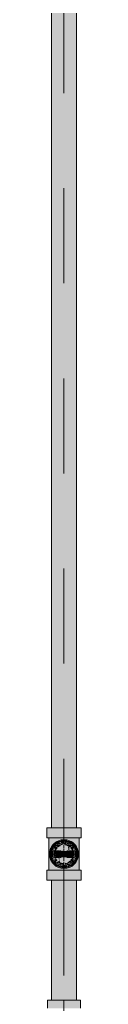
# Model space of a CAD drawing. Header units: millimetres. Extents: x -4000 to 187956, y -58990 to 162485.
# Drawn here: x 76721 to 76779, y 128199 to 129843 of the extents above; entities that cross this region are included whole.
import ezdxf

# ---------------------------------------------------------------- set-up
doc = ezdxf.new("R2010")
doc.units = ezdxf.units.MM
doc.linetypes.add('Dash 1_16_', pattern=[317.5, 158.75, -158.75])
for name, color, linetype, lineweight in [('F-SPRN', 3, 'Continuous', 9), ('P-PIPE', 3, 'Continuous', 9), ('P-PIPE-CNTR', 3, 'Continuous', 9)]:
    doc.layers.add(name, color=color, linetype=linetype, lineweight=lineweight)

# ---------------------------------------------------------------- blocks, each defined once
blk = doc.blocks.new('Sprinkler_Up - DN20-V333-FFS - TANG 1')
at = {"layer": 'F-SPRN', "transparency": 33554534}
for points in [[(-22.2, 0), (-3.9, 0.7), (-1.7, 2.9), (-1.2, 3.5), (-0.6, 4), (0.6, 4), (1.2, 3.5), (1.7, 2.9), (4.6, 0), (22.2, 0), (18, 13.1), (6.9, 21.2), (-6.9, 21.2), (-18, 13.1), (-20.5, 5.2)], [(-6.9, -21.2), (6.9, -21.2), (18, -13.1), (22.2, 0), (3.9, -0.7), (1.7, -2.9), (1.2, -3.5), (0.6, -4), (-0.6, -4), (-1.2, -3.5), (-1.7, -2.9), (-4.6, 0), (-22.2, 0), (-18, -13.1), (-12.4, -17.1)], [(0, -16.7), (4.3, -16.1), (11.8, -11.8), (16.1, -4.3), (15.3, 5.7), (11.8, 11.8), (8.3, 14.4), (-2.4, 16.3), (-4.3, 16.1), (-11.8, 11.8), (-16.1, 4.3), (-16.1, -4.3), (-11.8, -11.8), (-8.3, -14.4)], [(0, -15.6), (7.8, -13.5), (13.5, -7.8), (15.1, -4), (15.1, 4), (13.5, 7.8), (7.8, 13.5), (0, 15.6), (-7.8, 13.5), (-11, 11), (-15.4, 1.2), (-15.1, -4), (-11, -11), (-7.8, -13.5)], [(-10.9, -5.5), (-10.9, 5.4), (-14.5, 5.4), (-14.5, -5.5)], [(-7.7, -5.5), (-7.7, 5.4), (-10.9, 5.4), (-10.9, -5.5)], [(-7.7, -5.5), (0, -5.5), (0, 5.4), (-7.7, 5.4), (-7.7, 1.2)], [(-5.7, 0), (5.7, 0), (2.9, 4.9), (-2.9, 4.9), (-5, 1.2)], [(-2.9, -4.9), (2.9, -4.9), (5.7, 0), (-5.7, 0)], [(-4.6, 0), (4.6, 0), (0, 4.6), (-3.4, 1.2)], [(0, -4.6), (4.6, 0), (-4.6, 0)], [(0, -2.6), (1.3, 0), (-1.8, 0)], [(-1.3, 0), (1.8, 0), (0, 2.6), (-0.7, 1.2)], [(7.7, -5.5), (7.7, 5.4), (0, 5.4), (0, -5.5)], [(10.9, -5.5), (10.9, 5.4), (7.7, 5.4), (7.7, -5.5)], [(14.5, -5.5), (14.5, 5.4), (10.9, 5.4), (10.9, -5.5)]]:
    blk.add_hatch(color=1, dxfattribs=at).paths.add_polyline_path(points)
at = {"layer": 'F-SPRN', "color": 1}
for p, q in [((-11.5, 5.4), (-14.5, 5.4)), ((-14.5, 5.4), (-11.3, 5.4)), ((-14.5, 5.4), (-14.5, 3.7)), ((-14.5, 3.3), (-14.5, 1.3)), ((-14.5, 1.2), (-14.5, 0)), ((-11.5, 5.4), (-11.5, 4)), ((-10.9, 1.9), (-10.9, 3.6)), ((-10.8, 5.4), (-8, 5.4)), ((-8.1, 5.4), (-10.8, 5.4)), ((-8.1, 5.4), (-8.1, 2.8)), ((-8.1, 2.5), (-8.1, 1.2)), ((-7.7, 4.8), (-7.7, 2.7)), ((-7.7, 4.8), (-7.7, 2.7)), ((-6.7, 5.4), (-4.7, 5.4)), ((-5.8, 3.8), (-5.8, 2.2)), ((-2.1, 0), (-2.1, 0)), ((-2.1, 0), (-2.1, -0.1)), ((0, 2.1), (-0.1, 2.1)), ((2.1, 0), (2.1, 0.1)), ((2.1, 0), (2.1, 0)), ((4.7, 5.4), (6.5, 5.4)), ((7.7, 5.4), (10.8, 5.4)), ((7.7, 5.2), (7.7, 2.7)), ((7.7, 5.2), (7.7, 2.7)), ((10.8, 5.4), (8.1, 5.4)), ((8.1, 5.4), (8.1, 2.8)), ((8.1, 2.5), (8.1, 1.2)), ((10.9, 5.4), (14.5, 5.4)), ((10.9, 3.6), (10.9, 1.2)), ((14.5, 5.4), (11.5, 5.4)), ((11.5, 5.4), (11.5, 4)), ((11.5, 3), (11.5, 1.2)), ((14.5, 5.4), (14.5, 1.3)), ((14.5, 1.2), (14.5, -5.5)), ((-14.5, -1.3), (-14.5, -3.7)), ((-11.1, -5.5), (-14.5, -5.5)), ((-14.5, -5.5), (-11.5, -5.5)), ((-10.9, -2.6), (-10.9, -1.3)), ((-10.8, -5.5), (-8.1, -5.5)), ((-7.8, -5.5), (-10.8, -5.5)), ((-8.1, -4.2), (-8.1, -5.5)), ((-7.7, -2.7), (-7.7, -4)), ((-7.7, -2.7), (-7.7, -4)), ((-7, -5.5), (-5.8, -5.5)), ((-4.8, -5.5), (-7, -5.5)), ((-5.8, -2.3), (-5.8, -3.8)), ((-2.1, -0.3), (-2, -0.4)), ((-2, -0.4), (-2, -0.5)), ((-2, -0.5), (-2, -0.6)), ((-2, -0.6), (-2, -0.7)), ((-2, -0.7), (-1.9, -0.7)), ((-1.9, -0.7), (-1.9, -0.8)), ((-1.9, -0.8), (-1.9, -0.9)), ((-1.9, -0.9), (-1.8, -1)), ((-1.8, -1), (-1.8, -1.1)), ((-1.8, -1), (-1.8, -1)), ((-1.8, -1.1), (-1.7, -1.2)), ((-1.7, -1.2), (-1.6, -1.3)), ((-1.7, -1.2), (-1.7, -1.2)), ((-1.6, -1.3), (-1.6, -1.4)), ((-1.6, -1.4), (-1.5, -1.4)), ((-1.5, -1.4), (-1.4, -1.5)), ((-1.4, -1.5), (-1.3, -1.6)), ((-1.4, -1.5), (-1.4, -1.5)), ((-1.3, -1.6), (-1.3, -1.7)), ((-1.3, -1.7), (-1.2, -1.7)), ((-1.2, -1.7), (-1.1, -1.7)), ((-1.1, -1.7), (-1.1, -1.8)), ((-1.1, -1.8), (-1, -1.8)), ((-1, -1.8), (-0.9, -1.9)), ((-0.9, -1.9), (-0.8, -1.9)), ((-0.8, -1.9), (-0.7, -2)), ((-0.8, -1.9), (-0.8, -1.9)), ((-0.7, -2), (-0.6, -2)), ((-0.6, -2), (-0.5, -2)), ((-0.5, -2), (-0.4, -2)), ((-0.4, -2), (-0.3, -2.1)), ((-0.4, -2), (-0.4, -2)), ((-0.3, -2.1), (-0.2, -2.1)), ((-0.2, -2.1), (-0.1, -2.1)), ((-0.1, -2.1), (0, -2.1)), ((0, -2.1), (0.1, -2.1)), ((0.1, -2.1), (0.2, -2.1)), ((0.1, -2.1), (0.1, -2.1)), ((0.2, -2.1), (0.3, -2.1)), ((0.3, -2.1), (0.4, -2)), ((0.4, -2), (0.5, -2)), ((0.5, -2), (0.6, -2)), ((0.6, -2), (0.7, -2)), ((0.6, -2), (0.6, -2)), ((0.7, -2), (0.8, -1.9)), ((0.8, -1.9), (0.9, -1.9)), ((0.9, -1.9), (1, -1.8)), ((0.9, -1.9), (0.9, -1.9)), ((1, -1.8), (1.1, -1.8)), ((1.1, -1.8), (1.2, -1.7)), ((1.2, -1.7), (1.3, -1.6)), ((1.2, -1.7), (1.2, -1.7)), ((1.3, -1.6), (1.4, -1.6)), ((1.4, -1.5), (1.5, -1.5)), ((1.4, -1.6), (1.4, -1.5)), ((1.5, -1.4), (1.6, -1.3)), ((1.5, -1.5), (1.5, -1.4)), ((1.6, -1.3), (1.7, -1.2)), ((1.6, -1.3), (1.6, -1.3)), ((1.7, -1.1), (1.8, -1.1)), ((1.7, -1.2), (1.7, -1.1)), ((1.8, -1), (1.9, -0.9)), ((1.8, -1.1), (1.8, -1)), ((1.9, -0.8), (2, -0.7)), ((1.9, -0.8), (1.9, -0.8)), ((1.9, -0.9), (1.9, -0.8)), ((2, -0.4), (2.1, -0.3)), ((2, -0.5), (2, -0.4)), ((2, -0.5), (2, -0.5)), ((2, -0.6), (2, -0.5)), ((2, -0.7), (2, -0.6)), ((2.1, -0.1), (2.1, 0)), ((2.1, -0.2), (2.1, -0.1)), ((2.1, -0.3), (2.1, -0.2)), ((7, -5.5), (4.8, -5.5)), ((5.8, -2.2), (5.8, -3.8)), ((5.8, -5.5), (7, -5.5)), ((7.7, -0.5), (7.7, -2.3)), ((7.7, -0.5), (7.7, -2.3)), ((7.7, -2.7), (7.7, -5.4)), ((7.7, -2.7), (7.7, -5.4)), ((10.8, -5.5), (7.7, -5.5)), ((8.1, -0.4), (8.1, -2.5)), ((8.1, -2.8), (8.1, -5.5)), ((8.1, -5.5), (10.8, -5.5)), ((10.9, -0.2), (10.9, -3.6)), ((14.5, -5.5), (10.9, -5.5)), ((11.5, -0.2), (11.5, -3)), ((11.5, -4), (11.5, -5.5)), ((11.5, -5.5), (14.5, -5.5))]:
    blk.add_line(p, q, dxfattribs=at)
at = {"layer": 'F-SPRN', "color": 1, "flags": 128}
for points in [[(-0.6, 2), (-0.7, 2), (-0.8, 1.9), (-0.9, 1.9), (-0.9, 1.9), (-1, 1.8), (-1.1, 1.8), (-1.2, 1.7), (-1.2, 1.7), (-1.3, 1.6), (-1.4, 1.6), (-1.4, 1.5), (-1.5, 1.5), (-1.5, 1.4), (-1.6, 1.3), (-1.6, 1.3), (-1.7, 1.2), (-1.7, 1.1), (-1.8, 1.1), (-1.8, 1), (-1.9, 0.9), (-1.9, 0.8), (-1.9, 0.8), (-2, 0.7), (-2, 0.6), (-2, 0.5), (-2, 0.5), (-2, 0.4), (-2.1, 0.3), (-2.1, 0.2), (-2.1, 0.1), (-2.1, 0)], [(-0.5, 2), (-0.6, 2), (-0.6, 2)], [(-0.1, 2.1), (-0.1, 2.1), (-0.2, 2.1), (-0.3, 2.1), (-0.4, 2), (-0.5, 2)], [(2.1, 0.1), (2.1, 0.2), (2.1, 0.2), (2.1, 0.3), (2, 0.4), (2, 0.5), (2, 0.6), (2, 0.7), (1.9, 0.7), (1.9, 0.8), (1.9, 0.9), (1.8, 1), (1.8, 1), (1.8, 1.1), (1.7, 1.2), (1.7, 1.2), (1.6, 1.3), (1.6, 1.4), (1.5, 1.4), (1.4, 1.5), (1.4, 1.5), (1.3, 1.6), (1.3, 1.7), (1.2, 1.7), (1.1, 1.7), (1.1, 1.8), (1, 1.8), (0.9, 1.9), (0.8, 1.9), (0.8, 1.9), (0.7, 2), (0.6, 2), (0.5, 2), (0.4, 2), (0.4, 2), (0.3, 2.1), (0.2, 2.1), (0.1, 2.1), (0, 2.1)], [(-2.1, -0.1), (-2.1, -0.2), (-2.1, -0.2), (-2.1, -0.3)]]:
    blk.add_lwpolyline(points, dxfattribs=at)
at = {"layer": 'F-SPRN', "color": 1}
for radius, start, end in [(22.2, 360, 180), (21.9, 126.6942, 143.2701), (21.9, 108.2621, 125.7507), (21.9, 99.348, 107.901), (16.7, 98.487, 105), (16.7, 98.487, 105), (21.9, 90.145, 98.8503), (16.7, 83.0684, 90), (16.7, 83.0684, 90), (21.9, 72.5583, 89.4624), (21.9, 54.2493, 71.7379), (21.9, 36.7299, 53.3058), (21.9, 165.6773, 179.2615), (21.9, 144.7698, 164.8151), (16.7, 167.6802, 180), (16.7, 167.6802, 180), (16.7, 155.3879, 164.9693), (16.7, 155.3879, 164.9693), (15.6, 175.5949, 180), (15.6, 175.5949, 180), (15.6, 166.4265, 171.292), (15.6, 166.4265, 171.292), (15.6, 150.9409, 165), (15.6, 159.6139, 165), (16.7, 136.7213, 149.931), (16.7, 136.7213, 149.931), (15.6, 150.9409, 156.3845), (15.6, 138.4214, 150), (15.6, 138.4214, 150), (16.7, 121.4181, 130.5751), (16.7, 121.4181, 130.5751), (15.6, 120.5262, 133.2078), (15.6, 120.5262, 133.2078), (16.7, 106.5995, 120), (16.7, 106.5995, 120), (15.6, 114.4363, 119.9813), (15.6, 114.4363, 119.9813), (4.63, 156.9263, 180), (4.63, 156.9263, 180), (4.63, 137.4904, 156.9263), (4.63, 137.4904, 156.9263), (4.63, 109.0192, 137.4904), (4.63, 109.0192, 137.4904), (3.81, 147.6585, 151.9861), (5.71, 115.6516, 120), (2.04, 127.7684, 180), (2.04, 90, 127.7684), (4.63, 23.0737, 90), (4.63, 23.0737, 90), (3.81, 57.0577, 90), (2.56, 41.7264, 90), (2.56, 41.7264, 90), (2.04, 52.2316, 90), (15.6, 75.573, 80.5892), (15.6, 75.573, 80.5892), (15.6, 67.5614, 74.5481), (15.6, 67.5614, 74.5481), (16.7, 60, 75), (16.7, 60, 75), (15.6, 60.0187, 65.5637), (15.6, 60.0187, 65.5637), (15.6, 46.7922, 60), (15.6, 46.7922, 60), (16.7, 49.4249, 58.5819), (16.7, 49.4249, 58.5819), (15.6, 30, 41.5786), (15.6, 30, 41.5786), (16.7, 30, 43.2787), (16.7, 30, 43.2787), (15.6, 23.6155, 29.5646), (15.6, 15, 29.5646), (15.6, 15, 20.3861), (15.6, 9.2101, 13.6618), (15.6, 9.2101, 13.6618), (16.7, 15, 22.4244), (16.7, 15, 22.4244), (15.6, 360, 8.708), (15.6, 0, 8.708), (16.7, 360, 12.3198), (16.7, 0, 12.3198), (21.9, 15.1849, 35.2302), (21.9, 0.7385, 14.3227), (22.2, 180, 360), (21.9, 180.7385, 194.3227), (21.9, 195.1849, 215.2302), (21.9, 216.7299, 233.3058), (16.7, 180, 192.3198), (16.7, 180, 192.3198), (16.7, 195.0307, 204.6121), (16.7, 195.0307, 204.6121), (15.6, 181.9082, 193.6618), (15.6, 181.9082, 193.6618), (15.6, 197.3339, 209.5646), (15.6, 197.3339, 209.5646), (16.7, 210.069, 223.2787), (16.7, 210.069, 223.2787), (15.6, 212.5472, 221.5786), (15.6, 212.5472, 221.5786), (16.7, 229.4249, 238.5819), (16.7, 229.4249, 238.5819), (15.6, 233.795, 240), (15.6, 233.795, 240), (16.7, 240, 255), (16.7, 240, 255), (15.6, 240.0187, 254.5481), (15.6, 240.0187, 254.5481), (4.63, 197.9592, 0), (4.63, 197.9592, 360), (15.6, 255, 267.64), (15.6, 255, 267.64), (3.81, 196.1605, 360), (2.56, 191.1677, 270), (2.56, 191.1677, 270), (2.04, 190.4703, 270), (2.04, 270, 0), (2.56, 270, 0), (2.56, 270, 360), (15.6, 275.5762, 280.6843), (15.6, 275.5762, 280.6843), (16.7, 276.4143, 285), (16.7, 276.4143, 285), (16.7, 286.5995, 300), (16.7, 286.5995, 300), (15.6, 294.4363, 299.9813), (15.6, 294.4363, 299.9813), (15.6, 300, 313.2078), (15.6, 300, 313.2078), (16.7, 301.4181, 310.5751), (16.7, 301.4181, 310.5751), (15.6, 318.4214, 330), (15.6, 318.4214, 330), (16.7, 316.7213, 330), (16.7, 316.7213, 330), (21.9, 306.6942, 323.2701), (15.6, 330.4354, 345), (15.6, 330.4354, 336.3845), (15.6, 339.6139, 345), (15.6, 346.3382, 350.7899), (15.6, 346.3382, 350.7899), (15.6, 351.292, 360), (15.6, 351.292, 360), (16.7, 337.5756, 345), (16.7, 337.5756, 345), (16.7, 347.6802, 360), (16.7, 347.6802, 360), (21.9, 324.7698, 344.8151), (21.9, 345.6773, 359.2615), (21.9, 234.9759, 251.7379), (21.9, 252.5583, 269.4624), (16.7, 263.0684, 270), (16.7, 263.0684, 270), (21.9, 270.145, 278.8503), (21.9, 279.348, 287.901), (21.9, 288.2621, 305.0241)]:
    blk.add_arc((0, 0), radius, start, end, dxfattribs=at)
blk = doc.blocks.new('Steel_Transition_Threaded_HoaPhat - Standard-V336-FFS - TANG 1')
at = {"layer": 'P-PIPE', "lineweight": 13, "transparency": 33554534}
h = blk.add_hatch(color=1, dxfattribs=at)
h.paths.add_polyline_path([(76750, 128427.6), (76755.8, 128428.4), (76764.4, 128433), (76765.9, 128434.2), (76769.5, 128438.8), (76771.7, 128444.3), (76772.5, 128450.1), (76771.7, 128455.9), (76769.5, 128461.3), (76765.3, 128466.5), (76761.3, 128469.6), (76755.8, 128471.8), (76750, 128472.6), (76744.2, 128471.8), (76738.7, 128469.5), (76734.1, 128466), (76729.9, 128459.7), (76728.3, 128455.9), (76727.5, 128450.1), (76729.9, 128440.4), (76730.5, 128438.8), (76735.6, 128433), (76738.8, 128430.6), (76744.2, 128428.4)])
h.paths.add_polyline_path([(76750, 128430), (76744.8, 128430.7), (76739.5, 128433), (76735.8, 128435.9), (76732.6, 128440), (76730.6, 128444.9), (76730.1, 128451.3), (76730.6, 128455.3), (76732.6, 128460.1), (76735.8, 128464.3), (76740, 128467.5), (76745, 128469.5), (76750, 128470.2), (76755.2, 128469.5), (76760.1, 128467.5), (76765.3, 128462.9), (76767.4, 128460.1), (76769.4, 128455.3), (76770.1, 128450.1), (76769.4, 128444.9), (76765.3, 128437.3), (76764.2, 128435.9), (76760.1, 128432.7), (76755.2, 128430.7)])
for points in [[(76750, 128430), (76750, 128433.7), (76741.8, 128435.9), (76735.8, 128441.9), (76733.6, 128450.1), (76735.8, 128458.3), (76741.8, 128464.3), (76750, 128466.5), (76750, 128470.2), (76744.8, 128469.5), (76740, 128467.5), (76735.8, 128464.3), (76732.6, 128460.1), (76730.1, 128451.3), (76729.9, 128450.1), (76730.6, 128444.9), (76732.6, 128440), (76735.8, 128435.9), (76740, 128432.7), (76744.8, 128430.7)], [(76750, 128431.6), (76756.7, 128433), (76759.3, 128434.1), (76765.3, 128439.9), (76766, 128440.8), (76767.9, 128445.3), (76768.5, 128450.1), (76767.9, 128454.9), (76765.3, 128460.3), (76763.1, 128463.2), (76759.3, 128466.1), (76754.8, 128468), (76747.6, 128468.3), (76745.2, 128468), (76740.8, 128466.1), (76736.9, 128463.2), (76734, 128459.3), (76731.7, 128451.3), (76731.5, 128450.1), (76732.1, 128445.3), (76734, 128440.8), (76736.9, 128437), (76743.3, 128433), (76745.2, 128432.2)], [(76750, 128430), (76755.2, 128430.7), (76760.5, 128433), (76765.3, 128437.3), (76767.4, 128440), (76769.4, 128444.9), (76770.1, 128450.1), (76769.4, 128455.3), (76765.3, 128462.9), (76764.2, 128464.3), (76760.1, 128467.5), (76755, 128469.5), (76750, 128469.5), (76750, 128466.5), (76758.2, 128464.3), (76764.2, 128458.3), (76766.4, 128450.1), (76764.2, 128441.9), (76758.2, 128435.9), (76750, 128433)]]:
    blk.add_hatch(color=1, dxfattribs=at).paths.add_polyline_path(points)
at = {"layer": 'P-PIPE', "color": 20, "lineweight": 13}
for radius, start, end in [(22.5, 90, 270), (22.5, 90, 105), (22.5, 270, 90), (22.5, 60, 90), (22.5, 165, 240), (22.5, 120.1908, 165), (20.1, 150, 162.7449), (18.5, 157.6232, 165), (18.5, 157.6232, 165), (20.1, 128.8856, 148.1553), (18.5, 136.4297, 150), (18.5, 136.4297, 150), (16.4, 158.0319, 163.506), (16.4, 143.5463, 150), (18.5, 123.4976, 133.2041), (18.5, 123.4976, 133.2041), (20.1, 109.6859, 125.0043), (22.5, 120, 120.1908), (22.5, 105, 120), (16.4, 121.0738, 128.0319), (18.5, 106.819, 120), (18.5, 106.819, 120), (16.4, 113.4045, 120), (16.4, 107.4657, 111.9681), (20.1, 104.4527, 105), (20.1, 100.9975, 104.4527), (18.5, 97.6469, 103.2046), (18.5, 97.6469, 103.2046), (16.4, 98.626, 104.6042), (20.1, 90.5246, 98.5089), (18.5, 91.4353, 97.6289), (18.5, 91.4353, 97.6289), (18.5, 78.0986, 90), (18.5, 78.0986, 90), (20.1, 75.5473, 87.9279), (18.5, 60, 75), (18.5, 60, 75), (16.4, 66.9681, 72.9388), (20.1, 75, 75.5473), (20.1, 60, 75), (16.4, 60.5934, 66.5955), (20.1, 54.9957, 60), (18.5, 46.7959, 56.5024), (18.5, 46.7959, 56.5024), (22.5, 59.8092, 60), (22.5, 47.0387, 59.8092), (20.1, 40.1323, 51.1144), (18.5, 30, 43.5703), (18.5, 30, 43.5703), (22.5, 45, 47.0387), (20.1, 31.8447, 40.0049), (22.5, 15, 45), (18.5, 15, 22.3768), (18.5, 15, 22.3768), (20.1, 17.2551, 30), (22.5, 345, 15), (20.1, 176.5804, 180), (20.1, 180, 193.9501), (20.1, 166.0499, 175.8245), (20.1, 197.2551, 210), (18.5, 166.5939, 193.4061), (18.5, 166.5939, 180), (18.5, 180, 193.4061), (18.5, 195, 202.3768), (18.5, 195, 202.3768), (20.1, 211.8447, 225), (16.4, 180.8106, 191.4533), (16.4, 168.5467, 175.1607), (18.5, 210, 223.5703), (18.5, 210, 223.5703), (16.4, 210.6635, 216.4537), (22.5, 270, 345), (18.5, 316.4297, 330), (18.5, 316.4297, 330), (20.1, 319.9951, 328.1553), (16.4, 351.9681, 0), (16.4, 0, 6.4537), (18.5, 337.6232, 345), (18.5, 337.6232, 345), (20.1, 330, 342.7449), (18.5, 346.5939, 13.4061), (18.5, 0, 13.4061), (18.5, 346.5939, 0), (20.1, 0, 13.9501), (20.1, 346.0499, 0), (20.1, 225, 231.1144), (18.5, 226.7959, 236.5024), (18.5, 226.7959, 236.5024), (22.5, 240, 270), (20.1, 238.4084, 255), (18.5, 240, 248.4953), (18.5, 240, 248.4953), (16.4, 240, 246.5955), (18.5, 248.8886, 255), (18.5, 248.8886, 255), (20.1, 255.0607, 267.9279), (18.5, 258.0986, 270), (18.5, 258.0986, 270), (16.4, 264.1652, 268.506), (20.1, 270.5246, 278.5089), (18.5, 271.4353, 283.2046), (18.5, 271.4353, 283.2046), (16.4, 276.2132, 283.9063), (20.1, 280.9975, 285), (16.4, 287.4657, 291.9681), (18.5, 286.819, 291.1114), (18.5, 286.819, 291.1114), (16.4, 293.5463, 300), (18.5, 291.5047, 300), (18.5, 291.5047, 300), (20.1, 289.6859, 301.5916), (18.5, 303.4976, 313.2041), (18.5, 303.4976, 313.2041), (20.1, 308.8856, 319.8677)]:
    blk.add_arc((76750, 128450.1), radius, start, end, dxfattribs=at)

msp = doc.modelspace()

# ---------------------------------------------------------------- hatches: boundary and pattern name
at = {"layer": 'P-PIPE', "transparency": 33554534}
for points in [[(76728.9, 128493.7), (76750, 128493.7), (76750, 131149.4), (76728.9, 131149.4), (76728.9, 128506)], [(76750, 128493.7), (76771.1, 128493.7), (76770.4, 131149.4), (76750, 131149.4), (76750, 128506)], [(76735.7, 128477), (76750, 128477), (76750, 128493.7), (76721.4, 128493.7), (76722.4, 128477), (76729.9, 128477)], [(76778.6, 128477), (76777.7, 128493.7), (76750, 128493.7), (76750, 128477), (76777.7, 128477)], [(76728.1, 128423.1), (76750, 128423.1), (76750, 128428.9), (76740.8, 128431.3), (76733.9, 128436.8), (76731.7, 128439.4), (76729.2, 128446.2), (76729.9, 128455.7), (76733.9, 128463.4), (76737.7, 128467), (76744.3, 128470.2), (76750, 128471.2), (76750, 128477), (76724.7, 128477), (76725.6, 128423.1)], [(76750, 128426), (76756.2, 128426.8), (76762.1, 128429.2), (76767.1, 128433), (76770.9, 128438), (76773.3, 128443.8), (76774.1, 128450.1), (76773.3, 128456.3), (76770.9, 128462.1), (76763.9, 128469.5), (76762.1, 128471), (76756.2, 128473.4), (76750, 128474.2), (76743.8, 128473.4), (76736.1, 128469.5), (76733, 128467.1), (76729.1, 128462.1), (76726.7, 128456.3), (76725.9, 128450.1), (76726.7, 128443.8), (76729.9, 128437.1), (76733, 128433), (76737.9, 128429.2), (76743.8, 128426.8)], [(76771.9, 128423.1), (76775.3, 128423.1), (76774.4, 128477), (76750, 128477), (76750, 128471.2), (76759.2, 128468.9), (76766.1, 128463.4), (76768.3, 128460.7), (76770.8, 128454), (76770.8, 128446.2), (76766.1, 128436.8), (76762, 128433), (76755.7, 128430), (76750, 128428.9), (76750, 128423.1), (76767.9, 128423.1)], [(76741.7, 128435.6), (76742.8, 128437.6), (76741.7, 128441.7), (76742.8, 128445.9), (76745.8, 128449), (76757.2, 128454.3), (76758.4, 128458.4), (76757.2, 128462.6), (76755.9, 128464.3), (76750, 128466.8), (76741.7, 128464.6), (76735.5, 128458.4), (76733.3, 128450.1), (76735.5, 128441.7), (76738.2, 128438.3)], [(76750, 128433.4), (76758.4, 128435.6), (76761.8, 128438.3), (76766.1, 128445.8), (76766.1, 128454.4), (76761.8, 128461.9), (76758.4, 128464.6), (76747.6, 128466.5), (76745.7, 128466.2), (76738.2, 128461.9), (76733.9, 128454.4), (76733.9, 128445.8), (76738.2, 128438.3), (76741.7, 128435.6)], [(76729.8, 128406.4), (76750, 128406.4), (76750, 128423.1), (76721.4, 128423.1), (76722.4, 128406.4), (76725.2, 128406.4)], [(76778.6, 128406.4), (76777.7, 128423.1), (76750, 128423.1), (76750, 128406.4), (76777.7, 128406.4)], [(76744.5, 128206), (76750, 128206), (76750, 128406.4), (76728.9, 128406.4), (76729.6, 128206), (76739.5, 128206)], [(76750, 128206), (76771.1, 128206), (76770.4, 128406.4), (76750, 128406.4), (76750, 128360)], [(76769.3, 128192.7), (76777.4, 128192.7), (76776.4, 128206), (76722.7, 128206), (76723.6, 128192.7), (76763.7, 128192.7)]]:
    msp.add_hatch(color=1, dxfattribs=at).paths.add_polyline_path(points)

# ---------------------------------------------------------------- linework, layer by layer
at = {"layer": 'P-PIPE', "color": 20, "lineweight": 13}
for p, q in [((76728.9, 131149.4), (76728.9, 128493.7)), ((76771.1, 128493.7), (76771.1, 131149.4)), ((76721.4, 128493.7), (76721.4, 128477)), ((76728.8, 128493.7), (76721.4, 128493.7)), ((76750, 128493.7), (76721.4, 128493.7)), ((76728.9, 128493.7), (76735.1, 128493.7)), ((76729.8, 128493.7), (76729.8, 128493.7)), ((76735, 128493.7), (76729.8, 128493.7)), ((76735.6, 128493.7), (76764.4, 128493.7)), ((76742.6, 128493.7), (76735.7, 128493.7)), ((76750, 128493.7), (76742.6, 128493.7)), ((76757.4, 128493.7), (76750, 128493.7)), ((76778.6, 128493.7), (76750, 128493.7)), ((76764.3, 128493.7), (76757.4, 128493.7)), ((76764.9, 128493.7), (76770.3, 128493.7)), ((76770.2, 128493.7), (76765, 128493.7)), ((76770.4, 128493.7), (76771.1, 128493.7)), ((76778.6, 128493.7), (76771.2, 128493.7)), ((76778.6, 128477), (76778.6, 128493.7)), ((76721.4, 128477), (76724.6, 128477)), ((76721.4, 128477), (76750, 128477)), ((76724.7, 128477), (76724.7, 128423.1)), ((76725.6, 128477), (76724.7, 128477)), ((76725.6, 128477), (76724.7, 128477)), ((76725.5, 128477), (76729.8, 128477)), ((76728.1, 128477), (76725.6, 128477)), ((76729.6, 128477), (76725.6, 128477)), ((76729.6, 128477), (76728.1, 128477)), ((76732.1, 128477), (76729.7, 128477)), ((76737.4, 128477), (76729.7, 128477)), ((76729.8, 128477), (76729.8, 128477)), ((76729.8, 128477), (76734.7, 128477)), ((76734.6, 128477), (76732.1, 128477)), ((76737.4, 128477), (76735.6, 128477)), ((76735.7, 128477), (76741.9, 128477)), ((76741.9, 128477), (76737.4, 128477)), ((76742.6, 128477), (76737.4, 128477)), ((76743.4, 128477), (76750, 128477)), ((76750, 128477), (76743.5, 128477)), ((76750, 128477), (76743.5, 128477)), ((76750, 128477), (76756.6, 128477)), ((76750, 128477), (76778.6, 128477)), ((76756.5, 128477), (76750, 128477)), ((76756.5, 128477), (76750, 128477)), ((76767.9, 128477), (76757.4, 128477)), ((76758.1, 128477), (76764.3, 128477)), ((76762.6, 128477), (76758.1, 128477)), ((76764.4, 128477), (76762.6, 128477)), ((76765.3, 128477), (76770.2, 128477)), ((76767.9, 128477), (76765.4, 128477)), ((76771.9, 128477), (76767.9, 128477)), ((76771.9, 128477), (76767.9, 128477)), ((76770.2, 128477), (76774.5, 128477)), ((76774.4, 128477), (76771.9, 128477)), ((76775.3, 128477), (76771.9, 128477)), ((76775.3, 128477), (76774.4, 128477)), ((76775.3, 128423.1), (76775.3, 128477)), ((76775.4, 128477), (76778.6, 128477)), ((76721.4, 128423.1), (76721.4, 128406.4)), ((76724.6, 128423.1), (76721.4, 128423.1)), ((76750, 128423.1), (76721.4, 128423.1)), ((76724.7, 128423.1), (76725.6, 128423.1)), ((76724.7, 128423.1), (76742.6, 128423.1)), ((76729.8, 128423.1), (76725.5, 128423.1)), ((76725.6, 128423.1), (76728.1, 128423.1)), ((76728.1, 128423.1), (76732.1, 128423.1)), ((76734.7, 128423.1), (76729.8, 128423.1)), ((76732.1, 128423.1), (76734.6, 128423.1)), ((76733, 128433), (76733, 128433)), ((76735.6, 128423.1), (76737.4, 128423.1)), ((76741.9, 128423.1), (76735.7, 128423.1)), ((76737.4, 128423.1), (76741.9, 128423.1)), ((76750, 128423.1), (76743.4, 128423.1)), ((76743.5, 128423.1), (76750, 128423.1)), ((76743.5, 128423.1), (76750, 128423.1)), ((76756.6, 128423.1), (76750, 128423.1)), ((76778.6, 128423.1), (76750, 128423.1)), ((76750, 128423.1), (76756.5, 128423.1)), ((76750, 128423.1), (76756.5, 128423.1)), ((76757.4, 128423.1), (76774.4, 128423.1)), ((76764.3, 128423.1), (76758.1, 128423.1)), ((76758.1, 128423.1), (76762.6, 128423.1)), ((76762.6, 128423.1), (76764.4, 128423.1)), ((76770.2, 128423.1), (76765.3, 128423.1)), ((76765.4, 128423.1), (76767.9, 128423.1)), ((76767.1, 128433), (76767, 128433)), ((76767.9, 128423.1), (76771.9, 128423.1)), ((76774.5, 128423.1), (76770.2, 128423.1)), ((76771.9, 128423.1), (76774.4, 128423.1)), ((76774.4, 128423.1), (76775.3, 128423.1)), ((76774.4, 128423.1), (76775.3, 128423.1)), ((76778.6, 128423.1), (76775.4, 128423.1)), ((76778.6, 128406.4), (76778.6, 128423.1)), ((76721.4, 128406.4), (76722.4, 128406.4)), ((76721.4, 128406.4), (76750, 128406.4)), ((76722.4, 128406.4), (76728.8, 128406.4)), ((76728.9, 128406.4), (76728.9, 128206)), ((76729.6, 128406.4), (76728.9, 128406.4)), ((76735.1, 128406.4), (76729.7, 128406.4)), ((76729.8, 128406.4), (76735, 128406.4)), ((76764.4, 128406.4), (76735.6, 128406.4)), ((76735.7, 128406.4), (76742.6, 128406.4)), ((76742.6, 128406.4), (76750, 128406.4)), ((76750, 128406.4), (76757.4, 128406.4)), ((76750, 128406.4), (76778.6, 128406.4)), ((76757.4, 128406.4), (76764.3, 128406.4)), ((76770.3, 128406.4), (76764.9, 128406.4)), ((76765, 128406.4), (76770.2, 128406.4)), ((76771.1, 128406.4), (76770.4, 128406.4)), ((76771.1, 128206), (76771.1, 128406.4)), ((76771.2, 128406.4), (76774.8, 128406.4)), ((76774.8, 128406.4), (76777.7, 128406.4)), ((76777.7, 128406.4), (76778.6, 128406.4)), ((76722.7, 128206), (76722.7, 128192.7)), ((76723.6, 128206), (76722.7, 128206)), ((76777.4, 128206), (76722.7, 128206)), ((76728.7, 128206), (76723.6, 128206)), ((76728.9, 128206), (76729.6, 128206)), ((76731.7, 128206), (76768.3, 128206)), ((76736.3, 128206), (76731.7, 128206)), ((76742.9, 128206), (76736.3, 128206)), ((76750, 128206), (76742.9, 128206)), ((76757.1, 128206), (76750, 128206)), ((76763.7, 128206), (76757.1, 128206)), ((76768.4, 128206), (76763.7, 128206)), ((76770.4, 128206), (76771.1, 128206)), ((76777.4, 128206), (76771.3, 128206)), ((76777.4, 128192.7), (76777.4, 128206))]:
    msp.add_line(p, q, dxfattribs=at)
for radius, start, end in [(24.1, 90, 270), (24.1, 90, 147.1333), (24.1, 60, 90), (24.1, 270, 90), (24.1, 165, 225), (24.1, 150, 165), (24.1, 147.1333, 150), (21.1, 163.0152, 165), (21.1, 156.9789, 163.0152), (21.1, 150, 154.6013), (21.1, 141.9789, 146.1637), (21.1, 137.2293, 141.8404), (21.1, 126.9789, 135), (21.1, 112.0203, 125.8689), (21.1, 99.731, 105), (21.1, 90, 96.9789), (21.1, 81.9789, 87.7707), (21.1, 75, 81.9292), (21.1, 62.2293, 66.9789), (21.1, 54.1311, 60), (24.1, 30, 60), (21.1, 45, 53.0211), (21.1, 43.565, 45), (21.1, 38.1596, 43.565), (21.1, 33.8363, 38.0211), (24.1, 315, 30), (21.1, 25.3987, 30), (21.1, 15, 23.0211), (21.1, 173.0708, 177.9758), (21.1, 182.0242, 194.2622), (21.1, 165.7378, 171.9789), (21.1, 195, 196.9848), (21.1, 196.9848, 201.9789), (21.1, 206.4435, 210), (21.1, 330, 334.6013), (21.1, 338.0211, 345), (21.1, 345.7378, 357.7452), (21.1, 2.0242, 12.7707), (24.1, 225.0718, 270), (21.1, 219.3488, 231.9789), (21.1, 234.4307, 245.5764), (21.1, 255, 270), (24.1, 270, 314.9282), (21.1, 270, 278.0211), (21.1, 279.731, 285), (21.1, 293.0211, 305.5693), (21.1, 308.0211, 315), (21.1, 315, 316.435), (21.1, 316.435, 321.8404)]:
    msp.add_arc((76750, 128450.1), radius, start, end, dxfattribs=at)
at = {"layer": 'P-PIPE', "color": 1}
for centre, radius, start, end in [((76750, 128450.1), 16.7, 157.579, 164.2722), ((76750, 128458.4), 8.35, 69.0027, 79.2369), ((76750, 128458.4), 8.35, 50.2727, 60.5692), ((76750, 128458.4), 8.35, 20.1285, 29.0413), ((76750, 128458.4), 8.35, 8.0385, 17.9918), ((76750, 128458.4), 8.35, 352.2824, 1.6717), ((76750, 128450.1), 16.7, 46.0317, 57.203), ((76750, 128450.1), 16.7, 32.3031, 45.2846), ((76750, 128450.1), 16.7, 23.314, 31.0974), ((76750, 128450.1), 16.7, 16.9375, 22.421), ((76750, 128450.1), 16.7, 182.797, 189.8892), ((76750, 128450.1), 16.7, 170.1108, 175.08), ((76750, 128450.1), 16.7, 190.2154, 195.2487), ((76750, 128441.7), 8.35, 172.0327, 181.5407), ((76750, 128441.7), 8.35, 131.0366, 150), ((76750, 128441.7), 8.35, 115.6806, 125.5287), ((76750, 128441.7), 8.35, 100.6842, 111.8703), ((76750, 128441.7), 8.35, 90, 100.6842), ((76750, 128458.4), 8.35, 270, 280.6842), ((76750, 128458.4), 8.35, 316.3183, 330), ((76750, 128450.1), 16.7, 314.7154, 320.6908), ((76750, 128450.1), 16.7, 328.9026, 336.686), ((76750, 128450.1), 16.7, 337.2636, 343.0625), ((76750, 128450.1), 16.7, 350.1108, 355.6907), ((76750, 128450.1), 16.7, 231.8726, 237.203), ((76750, 128441.7), 8.35, 199.9004, 209.0413), ((76750, 128450.1), 16.7, 254.7154, 259.6727), ((76750, 128441.7), 8.35, 249.0027, 259.2369), ((76750, 128450.1), 16.7, 264.6626, 270), ((76750, 128450.1), 16.7, 308.1274, 313.9683)]:
    msp.add_arc(centre, radius, start, end, dxfattribs=at)
at = {"layer": 'P-PIPE-CNTR', "color": 1, "linetype": 'Dash 1_16_'}
for p, q in [((76750, 131149.4), (76750, 128493.7)), ((76750, 131149.4), (76750, 128493.7)), ((76750, 128472.6), (76750, 128475.1)), ((76750, 128471.2), (76750, 128472.6)), ((76750, 128466.8), (76750, 128468.6)), ((76750, 128463.6), (76750, 128465.2)), ((76750, 128459.8), (76750, 128462.6)), ((76750, 128455.5), (76750, 128459.1)), ((76725, 128450.1), (76727.5, 128450.1)), ((76727.8, 128450.1), (76729.9, 128450.1)), ((76729.9, 128450.1), (76731.5, 128450.1)), ((76731.5, 128450.1), (76733.3, 128450.1)), ((76736.9, 128450.1), (76738.6, 128450.1)), ((76739.1, 128450.1), (76740.4, 128450.1)), ((76740.4, 128450.1), (76742.3, 128450.1)), ((76745.4, 128450.1), (76747.6, 128450.1)), ((76748.7, 128450.1), (76750, 128450.1)), ((76750, 128452.6), (76750, 128454.3)), ((76750, 128450.1), (76750, 128451.3)), ((76750, 128448), (76750, 128450.1)), ((76750, 128450.1), (76751.3, 128450.1)), ((76750, 128445.9), (76750, 128447.5)), ((76750, 128441.1), (76750, 128444.6)), ((76750, 128438.1), (76750, 128440.4)), ((76752.4, 128450.1), (76754.6, 128450.1)), ((76755.7, 128450.1), (76763.5, 128450.1)), ((76766.4, 128450.1), (76767.9, 128450.1)), ((76768.5, 128450.1), (76772.2, 128450.1)), ((76772.5, 128450.1), (76775, 128450.1)), ((76750, 128435), (76750, 128436.5)), ((76750, 128431.6), (76750, 128433)), ((76750, 128430), (76750, 128431.6)), ((76750, 128427.6), (76750, 128428.9)), ((76750, 128425.1), (76750, 128427.6)), ((76750, 128406.4), (76750, 128206)), ((76750, 128406.4), (76750, 128206))]:
    msp.add_line(p, q, dxfattribs=at)
at = {"layer": 'P-PIPE-CNTR', "color": 20, "lineweight": 13}
for p, q in [((76750, 128474.2), (76750, 128493.7)), ((76750, 128471.2), (76750, 128472.6)), ((76750, 128466.8), (76750, 128468.6)), ((76750, 128463.6), (76750, 128465.2)), ((76750, 128459.8), (76750, 128462.6)), ((76750, 128455.5), (76750, 128459.1)), ((76750, 128452.6), (76750, 128454.3)), ((76750, 128450.1), (76750, 128451.3)), ((76750, 128448), (76750, 128450.1)), ((76750, 128445.9), (76750, 128447.5)), ((76750, 128441.1), (76750, 128443.6)), ((76750, 128438.1), (76750, 128440.4)), ((76750, 128435), (76750, 128436.5)), ((76750, 128430), (76750, 128431.6)), ((76750, 128427.6), (76750, 128428.9)), ((76750, 128426), (76750, 128427.6)), ((76750, 128406.4), (76750, 128426)), ((76750, 128157), (76750, 128206))]:
    msp.add_line(p, q, dxfattribs=at)

# ---------------------------------------------------------------- block references
at = {"layer": 'F-SPRN', "color": 1}
msp.add_blockref('Sprinkler_Up - DN20-V333-FFS - TANG 1', (76750, 128450.1), dxfattribs=at)
at = {"layer": 'P-PIPE', "color": 20, "lineweight": 13}
msp.add_blockref('Steel_Transition_Threaded_HoaPhat - Standard-V336-FFS - TANG 1', (0, 0), dxfattribs=at)

doc.saveas('drawing.dxf')
